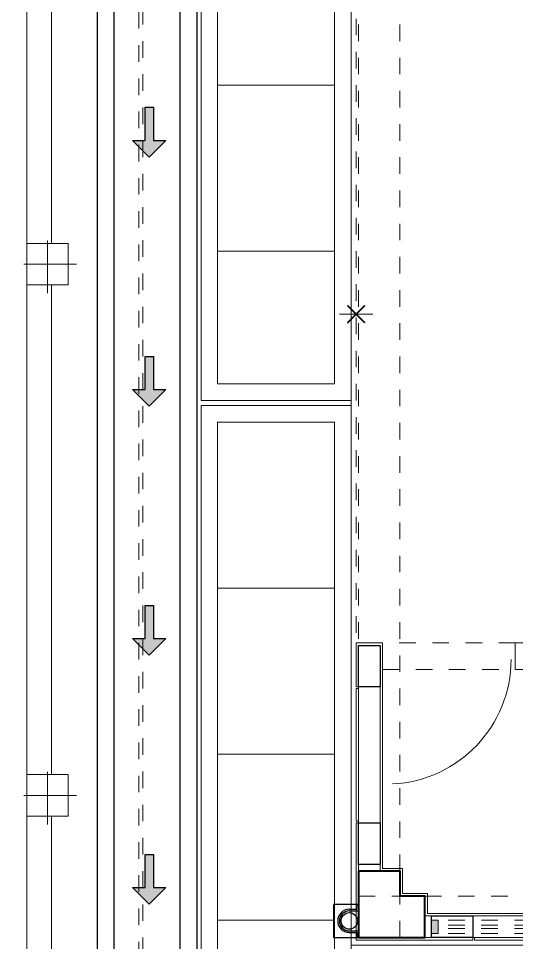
# Model space of a CAD drawing. Header units: metres. Extents: x 349703 to 349913, y 9282546 to 9282694.
# Drawn here: x 349717.08 to 349720.08, y 9282663.26 to 9282668.82 of the extents above; entities that cross this region are included whole.
import ezdxf

# ---------------------------------------------------------------- set-up
doc = ezdxf.new("R2010")
doc.units = ezdxf.units.M
doc.header["$LTSCALE"] = 0.25
for name, pattern in [('01 nivel$0$HIDDEN2', [0.1875, 0.125, -0.0625]), ('B. SUM 2$0$HIDDEN', [0.375, 0.25, -0.125]), ('DASHDOT', [3.556, 2.54, -0.508, 0, -0.508]), ('DASHED2', [0.762, 0.635, -0.127])]:
    doc.linetypes.add(name, pattern=pattern)
for name, color, linetype, lineweight in [('.', 7, 'Continuous', 0), ('0_ CUNETAS', 160, 'Continuous', 5), ('0_VANOS', 30, 'Continuous', 9), ('ARQ-FONDO', 253, 'CONTINUOUS', 9), ('CUNETAS-RED', 5, 'CONTINUOUS', 18)]:
    doc.layers.add(name, color=color, linetype=linetype, lineweight=lineweight)

# ---------------------------------------------------------------- blocks, each defined once
blk = doc.blocks.new('COLUMNAS CENTRALES')
at = {"layer": 'ARQ-FONDO', "lineweight": 40}
blk.add_lwpolyline([(-59553.3691, 35119.3325), (-59553.3691, 35119.4825), (-59553.6191, 35119.4825), (-59553.6191, 35119.0825), (-59553.2191, 35119.0825), (-59553.2191, 35119.3325)], close=True, dxfattribs=at)
blk = doc.blocks.new('*U931')
blk.add_arc((0.022, 0.0479), 0.7531, 0.1579, 87.0814)
blk = doc.blocks.new('*U917')
at = {"linetype": 'Continuous', "true_color": 0xbebebe}
for points in [[(3032.1314, 1351.1888), (3032.1314, 1351.2688), (3032.1714, 1351.2688), (3032.1714, 1351.1888)], [(3035.5314, 1351.1888), (3035.5314, 1351.2688), (3035.5714, 1351.2688), (3035.5714, 1351.1888)]]:
    blk.add_hatch(color=9, dxfattribs=at).paths.add_polyline_path(points)
at = {"layer": '0_VANOS', "linetype": 'Continuous'}
for p, q in [((3032.1314, 1351.2688), (3032.1714, 1351.2688)), ((3032.1314, 1351.2688), (3032.1314, 1351.1888)), ((3032.1714, 1351.2688), (3032.1714, 1351.1888)), ((3035.5314, 1351.1888), (3035.5314, 1351.2688)), ((3035.5314, 1351.2688), (3035.5714, 1351.2688)), ((3035.5714, 1351.2688), (3035.5714, 1351.1888)), ((3032.1714, 1351.1888), (3032.1314, 1351.1888)), ((3035.5714, 1351.1888), (3035.5314, 1351.1888))]:
    blk.add_line(p, q, dxfattribs=at)
at = {"layer": '0_VANOS', "linetype": '01 nivel$0$HIDDEN2', "ltscale": 0.5}
for p, q in [((3032.1708, 1351.2688), (3035.5308, 1351.2688)), ((3032.1714, 1351.2388), (3035.5314, 1351.2388)), ((3032.1714, 1351.2188), (3035.5314, 1351.2188)), ((3032.1714, 1351.1888), (3035.5314, 1351.1888))]:
    blk.add_line(p, q, dxfattribs=at)
at = {"layer": '0_VANOS', "linetype": '01 nivel$0$HIDDEN2'}
blk.add_line((3035.5314, 1351.2688), (3035.5714, 1351.2688), dxfattribs=at)
blk = doc.blocks.new('CAMBIOPISO')
at = {"layer": 'ARQ-FONDO'}
blk.add_line((-0.1, 0), (0.1, 0), dxfattribs=at)
at = {"layer": 'ARQ-FONDO', "const_width": 0.01}
for points in [[(-0.053, -0.053), (0.053, 0.053)], [(-0.053, 0.053), (0.053, -0.053)]]:
    blk.add_lwpolyline(points, dxfattribs=at)
blk = doc.blocks.new('MODULO 3 A 5 AÑOS NUEVO')
at = {"layer": 'ARQ-FONDO', "linetype": 'DASHED2', "ltscale": 0.3}
blk.add_lwpolyline([(350744.8428, 9282646.8211), (350744.8428, 9282642.8611)], dxfattribs=at)
at = {"layer": 'ARQ-FONDO'}
for points in [[(350744.9878, 9282642.5961), (350744.8428, 9282642.5961), (350744.8428, 9282642.8611), (350745.0028, 9282642.8611), (350745.0028, 9282642.5861)], [(350748.7828, 9282641.2311), (350748.7828, 9282642.7011), (350745.8028, 9282642.7011), (350745.8028, 9282642.8611), (350746.0678, 9282642.8611)], [(350744.8578, 9282641.7861), (350744.8428, 9282641.7861), (350744.8428, 9282642.5861), (350744.8578, 9282642.5861)], [(350745.0028, 9282642.5861), (350745.0028, 9282641.7761)], [(350744.8428, 9282641.5011), (350744.8428, 9282641.7761), (350744.9878, 9282641.7761)], [(350745.0028, 9282641.7761), (350745.0028, 9282641.5011), (350745.1228, 9282641.5011), (350745.1228, 9282641.3511), (350745.2728, 9282641.3511), (350745.2728, 9282641.2311), (350745.5478, 9282641.2311)], [(350744.8428, 9282641.5011), (350744.8428, 9282641.0711), (350745.2728, 9282641.0711)], [(350745.5478, 9282641.2161), (350745.5478, 9282641.0711), (350745.2728, 9282641.0711)], [(350745.5478, 9282641.2311), (350748.7828, 9282641.2311)], [(350748.7278, 9282641.0861), (350748.7278, 9282641.0711), (350745.5578, 9282641.0711), (350745.5578, 9282641.0861)]]:
    blk.add_lwpolyline(points, dxfattribs=at)
at = {"layer": 'ARQ-FONDO', "linetype": 'DASHED2', "ltscale": 0.3}
blk.add_lwpolyline([(350745.8028, 9282642.8611), (350745.0028, 9282642.8611), (350745.0027, 9282642.7011), (350745.8028, 9282642.7011)], close=True, dxfattribs=at)
at = {"layer": 'ARQ-FONDO', "lineweight": 30, "flags": 128}
for points in [[(350744.8578, 9282642.8461), (350744.9878, 9282642.8461), (350744.9878, 9282642.5961), (350744.8578, 9282642.5961), (350744.8578, 9282642.8461)], [(350744.8578, 9282641.7761), (350744.9878, 9282641.7761), (350744.9878, 9282641.5261), (350744.8578, 9282641.5261), (350744.8578, 9282641.7761)], [(350745.2978, 9282641.0861), (350745.2978, 9282641.2161), (350745.5478, 9282641.2161), (350745.5478, 9282641.0861), (350745.2978, 9282641.0861)]]:
    blk.add_lwpolyline(points, dxfattribs=at)
at = {"layer": 'ARQ-FONDO'}
for points in [[(350744.8578, 9282642.5961), (350744.9878, 9282642.5961), (350744.9878, 9282641.7761), (350744.8578, 9282641.7761)], [(350744.9878, 9282641.4861), (350744.9878, 9282641.5261), (350744.8578, 9282641.5261), (350744.8578, 9282641.4861)], [(350745.2978, 9282641.2161), (350745.2578, 9282641.2161), (350745.2578, 9282641.0861), (350745.2978, 9282641.0861)], [(350745.5478, 9282641.2161), (350748.7378, 9282641.2161), (350748.7378, 9282641.0861), (350745.5478, 9282641.0861)]]:
    blk.add_lwpolyline(points, close=True, dxfattribs=at)
for name, p in [('COLUMNAS CENTRALES', (410298.4769, 9247522.0036)), ('CAMBIOPISO', (350744.8431, 9282644.8411))]:
    blk.add_blockref(name, p, dxfattribs=at)
at = {"layer": 'ARQ-FONDO', "xscale": -1, "rotation": 180}
blk.add_blockref('*U931', (350745.0028, 9282642.8111), dxfattribs=at)
at = {"layer": 'ARQ-FONDO', "xscale": -1}
blk.add_blockref('*U917', (353780.8692, 9281289.9223), dxfattribs=at)
blk = doc.blocks.new('VERDAD88')
at = {"layer": 'ARQ-FONDO'}
for points in [[(350744.8128, 9282648.3211), (350743.9086, 9282648.3211), (350743.9086, 9282644.3211), (350744.8128, 9282644.3211), (350744.8128, 9282648.3211)], [(350744.8128, 9282644.2911), (350743.9086, 9282644.2911), (350743.9086, 9282639.8861), (350744.8128, 9282639.8861), (350744.8128, 9282644.2911)]]:
    blk.add_lwpolyline(points, dxfattribs=at)
at = {"layer": 'ARQ-FONDO', "flags": 128}
for points in [[(350744.7128, 9282648.2211), (350744.0086, 9282648.2211), (350744.0086, 9282644.4211), (350744.7128, 9282644.4211)], [(350744.7128, 9282644.1911), (350744.0086, 9282644.1911), (350744.0086, 9282639.9861), (350744.7128, 9282639.9861)]]:
    blk.add_lwpolyline(points, close=True, dxfattribs=at)
for points in [[(350744.7128, 9282646.2211), (350744.0086, 9282646.2211)], [(350744.7128, 9282645.2211), (350744.0086, 9282645.2211)], [(350744.7128, 9282643.1911), (350744.0086, 9282643.1911)], [(350744.7128, 9282642.1911), (350744.0086, 9282642.1911)], [(350744.7128, 9282641.1911), (350744.0086, 9282641.1911)]]:
    blk.add_lwpolyline(points, dxfattribs=at)
blk = doc.blocks.new('VIGAS')
at = {"layer": 'ARQ-FONDO', "linetype": 'B. SUM 2$0$HIDDEN', "flags": 128}
for points in [[(350745.1945, 9282639.3646), (350745.1945, 9282650.6146)], [(350745.4445, 9282639.3646), (350745.4445, 9282650.6146)], [(350745.1945, 9282639.6146), (350769.7445, 9282639.6146)], [(350745.1945, 9282639.3646), (350769.7445, 9282639.3646)]]:
    blk.add_lwpolyline(points, dxfattribs=at)
blk = doc.blocks.new('hdgyt')
at = {"layer": 'ARQ-FONDO'}
for p, q in [((-37274.7231, -199270.5272), (-37274.7231, -199270.5726)), ((-37274.7131, -199270.5272), (-37274.7131, -199270.5826)), ((-37274.5931, -199270.5272), (-37274.5931, -199270.5826)), ((-37274.5831, -199270.5272), (-37274.5831, -199270.5726)), ((-37274.7231, -199270.5726), (-37274.7481, -199270.5726)), ((-37274.7131, -199270.5826), (-37274.7481, -199270.5826)), ((-37274.5931, -199270.5826), (-37274.5581, -199270.5826)), ((-37274.5831, -199270.5726), (-37274.5581, -199270.5726))]:
    blk.add_line(p, q, dxfattribs=at)
at = {"layer": 'ARQ-FONDO', "lineweight": 5}
blk.add_lwpolyline([(-37274.5531, -199270.4326), (-37274.7531, -199270.4326), (-37274.7531, -199270.5826), (-37274.5531, -199270.5826)], close=True, dxfattribs=at)
at = {"layer": 'ARQ-FONDO'}
blk.add_circle((-37274.6531, -199270.5272), 0.05, dxfattribs=at)
for centre, radius, start, end in [((-37274.6531, -199270.5272), 0.07, 0, 180), ((-37274.6531, -199270.5272), 0.06, 0, 180), ((-37274.7481, -199270.5776), 0.005, 90, 270), ((-37274.5581, -199270.5776), 0.005, 270, 90)]:
    blk.add_arc(centre, radius, start, end, dxfattribs=at)
blk = doc.blocks.new('cp1-flat-2')
at = {"layer": 'ARQ-FONDO', "linetype": 'DASHDOT', "ltscale": 0.5}
for p, q in [((889464.6388, -9185121.41), (889464.5934, -9185121.063)), ((889464.7896, -9185121.2138), (889464.4426, -9185121.2592)), ((889461.4659, -9185121.8251), (889461.4205, -9185121.4781)), ((889461.6167, -9185121.6289), (889461.2696, -9185121.6743))]:
    blk.add_line(p, q, dxfattribs=at)
at = {"layer": 'ARQ-FONDO'}
for points in [[(889467.9025, -9185120.9326), (889467.8701, -9185120.6847), (889458.1529, -9185121.956), (889458.1853, -9185122.2039), (889458.4332, -9185122.1715), (889458.4202, -9185122.0723), (889461.3225, -9185121.6926), (889461.3354, -9185121.7918), (889461.5833, -9185121.7594), (889461.5704, -9185121.6602), (889464.4954, -9185121.2775), (889464.5084, -9185121.3767), (889464.7563, -9185121.3442), (889464.7433, -9185121.2451), (889467.6416, -9185120.8659), (889467.6546, -9185120.965)], [(889464.7239, -9185121.0963), (889464.476, -9185121.1288), (889464.5084, -9185121.3767), (889464.7563, -9185121.3442)], [(889461.5509, -9185121.5115), (889461.303, -9185121.5439), (889461.3354, -9185121.7918), (889461.5833, -9185121.7594)]]:
    blk.add_lwpolyline(points, close=True, dxfattribs=at)
blk = doc.blocks.new('CERCO PERIMETRICO')
at = {"layer": 'ARQ-FONDO', "xscale": -1, "rotation": 97.45378494831562}
blk.add_blockref('cp1-flat-2', (-8872851.8595, 8973059.4951, 210.1358), dxfattribs=at)
blk = doc.blocks.new('*U2183')
at = {"layer": '.', "lineweight": 30}
h = blk.add_hatch(color=1, dxfattribs=at)
h.dxf.hatch_style = 1
h.paths.add_polyline_path([(-0.025, -0.05), (-0.1, -0.05), (0, -0.15), (0.1, -0.05), (0.025, -0.05), (0.025, 0.15), (-0.025, 0.15)])
at = {"layer": '0_ CUNETAS', "color": 1, "lineweight": 30}
blk.add_lwpolyline([(-0.1, -0.05), (-0.025, -0.05), (-0.025, 0.15), (0.025, 0.15), (0.025, -0.05), (0.1, -0.05), (0, -0.15)], close=True, dxfattribs=at)
blk = doc.blocks.new('*U2178')
at = {"layer": '0_ CUNETAS', "color": 0, "linetype": 'ByBlock', "lineweight": -2, "transparency": 16777216}
for p in [(0, 106.5), (0, 105), (0, 103.5), (0, 102)]:
    blk.add_blockref('*U2183', p, dxfattribs=at)
blk = doc.blocks.new('montante')
at = {"layer": 'ARQ-FONDO', "lineweight": 30}
for p, q in [((0, 0.07), (0.0455, 0.07)), ((0, 0.06), (0.0555, 0.06)), ((0.0455, 0.07), (0.0455, 0.095)), ((0, -0.06), (0.0555, -0.06)), ((0, -0.07), (0.0455, -0.07)), ((0.0455, -0.07), (0.0455, -0.095))]:
    blk.add_line(p, q, dxfattribs=at)
blk.add_lwpolyline([(-0.0945, 0.1), (-0.0945, -0.1), (0.0555, -0.1), (0.0555, 0.1)], close=True, dxfattribs=at)
blk.add_circle((0, 0), 0.05, dxfattribs=at)
for centre, radius, start, end in [((0, 0), 0.07, 90, 270), ((0, 0), 0.06, 90, 270), ((0.0505, 0.095), 0.005, 0, 180), ((0.0505, -0.095), 0.005, 180, 0)]:
    blk.add_arc(centre, radius, start, end, dxfattribs=at)
blk = doc.blocks.new('drenaje')
at = {"layer": 'CUNETAS-RED', "lineweight": 30}
for p, q in [((-0.6, 0), (-0.6, -13.2104)), ((0, 0), (0, -13.2104)), ((-0.5, -12.1497), (-0.5004, -12.1497))]:
    blk.add_line(p, q, dxfattribs=at)
at = {"layer": 'CUNETAS-RED', "lineweight": 30, "flags": 128}
blk.add_lwpolyline([(-0.5, -0.1), (-0.5, -13.2104), (-0.1, -13.2104), (-0.1, -0.1)], close=True, dxfattribs=at)
at = {"layer": 'CUNETAS-RED', "lineweight": 0}
blk.add_blockref('*U2178', (-0.2872, -113.8987), dxfattribs=at)
at = {"layer": 'CUNETAS-RED', "lineweight": 30}
blk.add_blockref('montante', (0.9191, -12.1497), dxfattribs=at)

msp = doc.modelspace()

# ---------------------------------------------------------------- linework, layer by layer
at = {"layer": 'ARQ-FONDO', "linetype": 'B. SUM 2$0$HIDDEN'}
for points in [[(349717.8055, 9282675.8631), (349745.0055, 9282675.8631), (349745.0055, 9282661.9631), (349717.8055, 9282661.9631)], [(349717.8305, 9282675.8381), (349744.9805, 9282675.8381), (349744.9805, 9282661.9881), (349717.8305, 9282661.9881)]]:
    msp.add_lwpolyline(points, close=True, dxfattribs=at)
at = {"layer": 'ARQ-FONDO'}
msp.add_lwpolyline([(349719.0855, 9282674.5831), (349743.7255, 9282674.5831), (349743.7255, 9282663.2431), (349719.0855, 9282663.2431)], close=True, dxfattribs=at)

# ---------------------------------------------------------------- block references
for name, p in [('CERCO PERIMETRICO', (-323.2944, 0, -210.1358)), ('VERDAD88', (-1025.7273, 22.202)), ('MODULO 3 A 5 AÑOS NUEVO', (-1025.7273, 22.202)), ('VIGAS', (-1026.0641, 23.9234))]:
    msp.add_blockref(name, p, dxfattribs=at)
at = {"layer": 'ARQ-FONDO', "xscale": -1, "rotation": 89.99969846459416}
msp.add_blockref('hdgyt', (150448.3517, 9245389.7837), dxfattribs=at)
at = {"layer": 'CUNETAS-RED', "lineweight": 30}
msp.add_blockref('drenaje', (349718.1559, 9282675.5378), dxfattribs=at)

doc.saveas('drawing.dxf')
